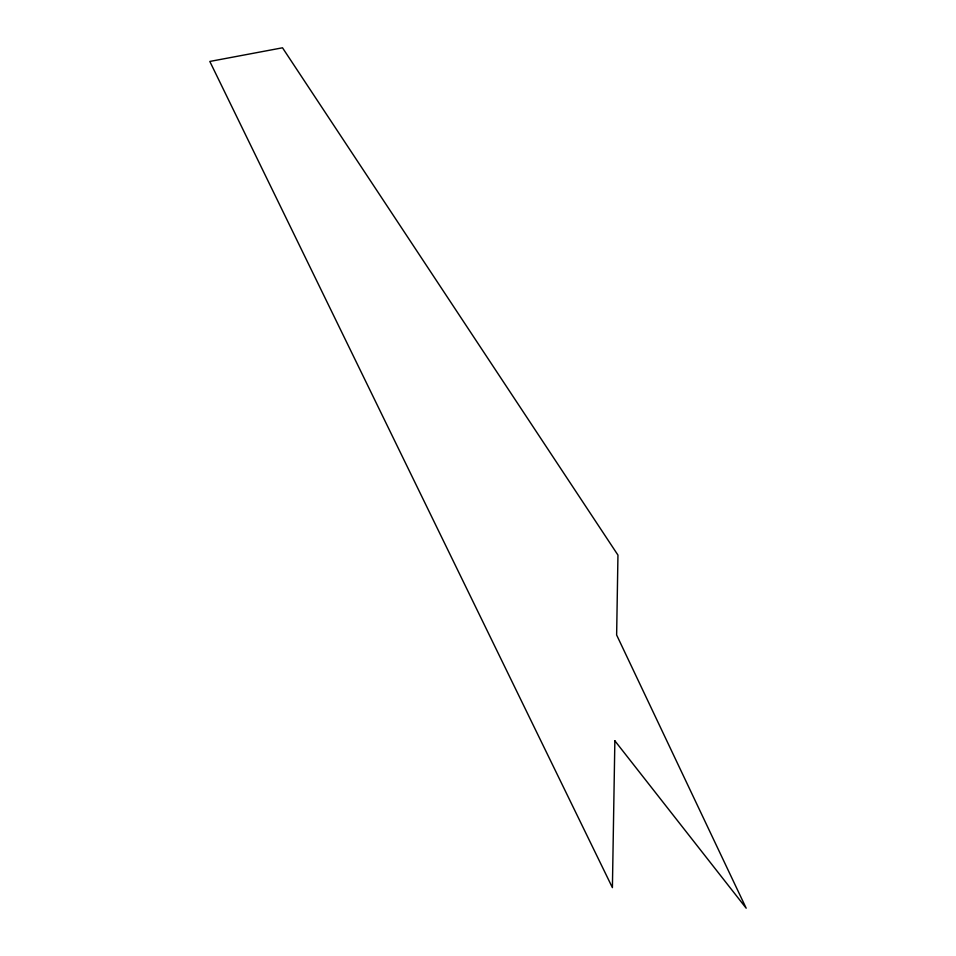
<?xml version="1.0" encoding="UTF-8"?>
<svg xmlns="http://www.w3.org/2000/svg" width="956" height="956" viewBox="0 0 956 956"><rect width="100%" height="100%" fill="white"/><g stroke="black" fill="none" stroke-linecap="round" stroke-linejoin="round"><path stroke-width="1.43" d="M614.863 740.804L612.402 887.634L209.818 61.447L282.51 47.8L617.958 555.101L616.632 634.987L746.182 908.2L614.863 740.804"/></g></svg>
